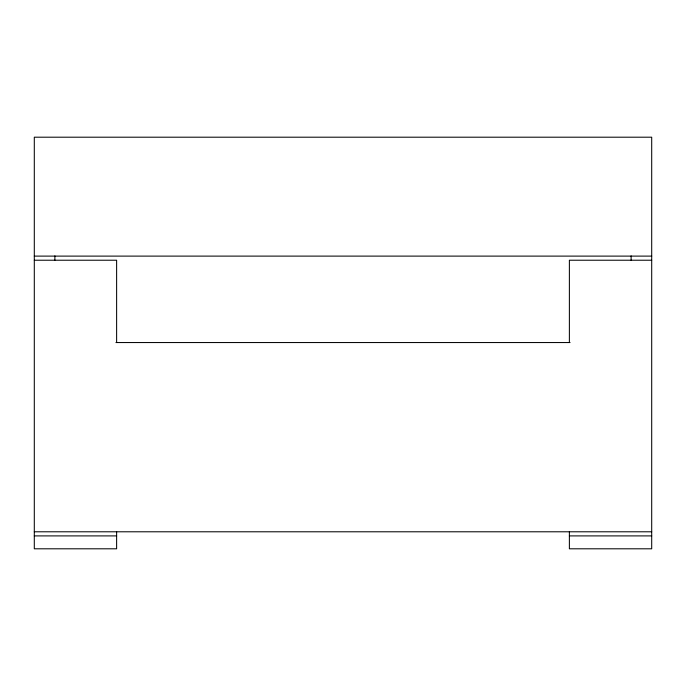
<?xml version="1.0" encoding="UTF-8"?>
<svg xmlns="http://www.w3.org/2000/svg" width="686" height="686" viewBox="0 0 686 686"><rect width="100%" height="100%" fill="white"/><g stroke="black" fill="none" stroke-linecap="round" stroke-linejoin="round"><path stroke-width="1.03" d="M34.3 256.11L651.7 256.11M34.3 260.226L116.62 260.226L116.62 342.546M651.7 260.226L569.38 260.226L569.38 342.546M115.934 342.546L570.066 342.546M34.3 531.787L651.7 531.787M34.3 535.903L116.62 535.903M569.38 535.903L651.7 535.903M631.12 255.895L631.12 260.226M569.38 531.787L569.38 548.8L651.7 548.8L651.7 137.2L34.3 137.2L34.3 548.8L116.62 548.8L116.62 531.787M54.88 255.895L54.88 260.226"/></g></svg>
